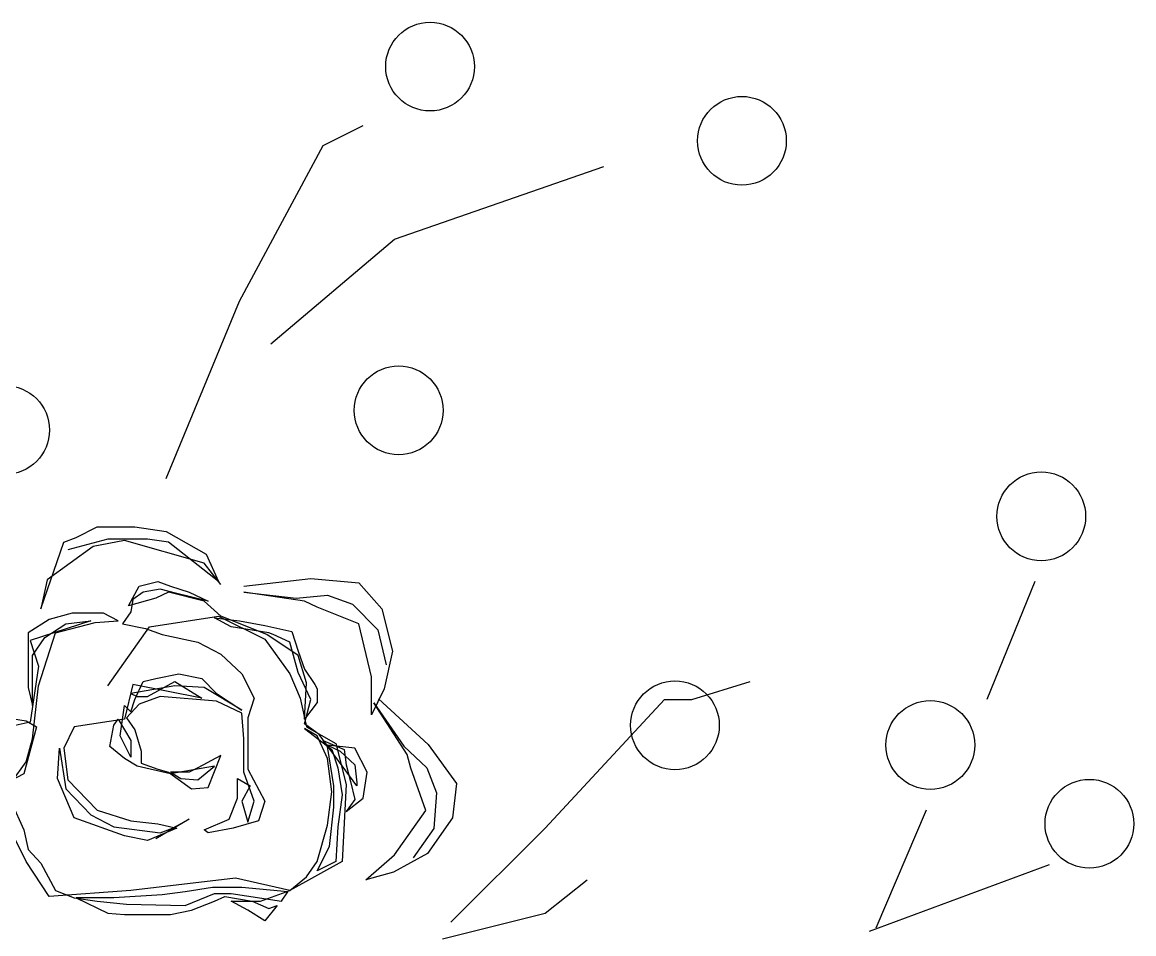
# Model space of a CAD drawing. Header units: inches. Extents: x 327481 to 195042051, y -335014 to 44773228.
# Drawn here: x 366556.966 to 366560.449, y -329093.896 to -329091.04 of the extents above; entities that cross this region are included whole.
import ezdxf

# ---------------------------------------------------------------- set-up
doc = ezdxf.new("R2010")
doc.units = ezdxf.units.IN
doc.header["$MEASUREMENT"] = 0
doc.layers.add('TREE', color=3, linetype='Continuous')

# ---------------------------------------------------------------- blocks, each defined once
blk = doc.blocks.new('06')
at = {"layer": 'TREE', "color": 97}
for p, q in [((399.63722, 40.83042), (399.65051, 40.83699)), ((399.60926, 40.77834), (399.63722, 40.83042)), ((399.66099, 40.79907), (399.7309, 40.82334)), ((399.61975, 40.76418), (399.66099, 40.79907)), ((399.58479, 40.71918), (399.60926, 40.77834)), ((399.87491, 40.68479), (399.85883, 40.64535)), ((399.76026, 40.64535), (399.77984, 40.65142)), ((399.71133, 40.60237), (399.75117, 40.64535)), ((399.75117, 40.64535), (399.76026, 40.64535)), ((399.83856, 40.60844), (399.82178, 40.569)), ((399.67987, 40.57102), (399.71133, 40.60237)), ((399.81968, 40.56799), (399.87981, 40.59024)), ((399.71133, 40.57406), (399.72531, 40.58518)), ((399.67707, 40.56546), (399.71133, 40.57406))]:
    blk.add_line(p, q, dxfattribs=at)
at = {"layer": 'TREE', "color": 30}
for p, q in [((399.55473, 40.69946), (399.56172, 40.703)), ((399.56172, 40.703), (399.57431, 40.703)), ((399.57431, 40.703), (399.58479, 40.70148)), ((399.55054, 40.69794), (399.55473, 40.69946)), ((399.58479, 40.70148), (399.59808, 40.69389)), ((399.54285, 40.67569), (399.55054, 40.69794)), ((399.56033, 40.69642), (399.54495, 40.6853)), ((399.56522, 40.69895), (399.55194, 40.69541)), ((399.57081, 40.69844), (399.56033, 40.69642)), ((399.5785, 40.69895), (399.56522, 40.69895)), ((399.59738, 40.69086), (399.57081, 40.69844)), ((399.58549, 40.69794), (399.5785, 40.69895)), ((399.60227, 40.68479), (399.58549, 40.69794)), ((399.59808, 40.69389), (399.60227, 40.68479)), ((399.60297, 40.68378), (399.59738, 40.69086)), ((399.54495, 40.6853), (399.54285, 40.67569)), ((399.57571, 40.68328), (399.582, 40.68479)), ((399.582, 40.68479), (399.58619, 40.68328)), ((399.61066, 40.68328), (399.63303, 40.6858)), ((399.63303, 40.6858), (399.64911, 40.68429)), ((399.64911, 40.68429), (399.6568, 40.67569)), ((399.57221, 40.6767), (399.57571, 40.68328)), ((399.5771, 40.68125), (399.57361, 40.67872)), ((399.5827, 40.68226), (399.5771, 40.68125)), ((399.58549, 40.68125), (399.5813, 40.67923)), ((399.58829, 40.68075), (399.5827, 40.68226)), ((399.59738, 40.67822), (399.58549, 40.68125)), ((399.58619, 40.68328), (399.59248, 40.68125)), ((399.59878, 40.67822), (399.58829, 40.68075)), ((399.59248, 40.68125), (399.59878, 40.67822)), ((399.61066, 40.68125), (399.62814, 40.67923)), ((399.63093, 40.67822), (399.61066, 40.68125)), ((399.5813, 40.67923), (399.57221, 40.6767)), ((399.57361, 40.67872), (399.57291, 40.67468)), ((399.60297, 40.67316), (399.59738, 40.67822)), ((399.62814, 40.67923), (399.63862, 40.68024)), ((399.63513, 40.6762), (399.63093, 40.67822)), ((399.63862, 40.68024), (399.64701, 40.67721)), ((399.64701, 40.67721), (399.6554, 40.66861)), ((399.55334, 40.67417), (399.54565, 40.67215)), ((399.56382, 40.67417), (399.55334, 40.67417)), ((399.56872, 40.67165), (399.56382, 40.67417)), ((399.57291, 40.67468), (399.57011, 40.67063)), ((399.5792, 40.66962), (399.60227, 40.67316)), ((399.60227, 40.67316), (399.61765, 40.66558)), ((399.61835, 40.6671), (399.60297, 40.67316)), ((399.64911, 40.67063), (399.63513, 40.6762)), ((399.6568, 40.67569), (399.66029, 40.66153)), ((399.54565, 40.67215), (399.53865, 40.6676)), ((399.55963, 40.67165), (399.53935, 40.66507)), ((399.54425, 40.66608), (399.55124, 40.67063)), ((399.54774, 40.6676), (399.55543, 40.66962)), ((399.55124, 40.67063), (399.55963, 40.67165)), ((399.55543, 40.66962), (399.56103, 40.67114)), ((399.56103, 40.67114), (399.56872, 40.67165)), ((399.56522, 40.6499), (399.5792, 40.66962)), ((399.57011, 40.67063), (399.5778, 40.66912)), ((399.60087, 40.67266), (399.60926, 40.67165)), ((399.60647, 40.66962), (399.60087, 40.67266)), ((399.61905, 40.6676), (399.60647, 40.66962)), ((399.60926, 40.67165), (399.61765, 40.67013)), ((399.61765, 40.67013), (399.62674, 40.66811)), ((399.6533, 40.65294), (399.64911, 40.67063)), ((399.53865, 40.6676), (399.53865, 40.66153)), ((399.54005, 40.66002), (399.54425, 40.66608)), ((399.54215, 40.6499), (399.54774, 40.6676)), ((399.5778, 40.66912), (399.5834, 40.6671)), ((399.5834, 40.6671), (399.59528, 40.66457)), ((399.62884, 40.66002), (399.61835, 40.6671)), ((399.62045, 40.6671), (399.61905, 40.6676)), ((399.62604, 40.66457), (399.62045, 40.6671)), ((399.62674, 40.66811), (399.62884, 40.66153)), ((399.6554, 40.66861), (399.6582, 40.65698)), ((399.53935, 40.66507), (399.54215, 40.65648)), ((399.59528, 40.66457), (399.60297, 40.66052)), ((399.61765, 40.66558), (399.62604, 40.65395)), ((399.62884, 40.65445), (399.62604, 40.66457)), ((399.53865, 40.66153), (399.53865, 40.6494)), ((399.54005, 40.64333), (399.54005, 40.66002)), ((399.60297, 40.66052), (399.60996, 40.65395)), ((399.62884, 40.66153), (399.63093, 40.65547)), ((399.63163, 40.65091), (399.62884, 40.66002)), ((399.66029, 40.66153), (399.6575, 40.64889)), ((399.54215, 40.65648), (399.53935, 40.63777)), ((399.63093, 40.65547), (399.63443, 40.65041)), ((399.57431, 40.64535), (399.5771, 40.65142)), ((399.5771, 40.65142), (399.5813, 40.65243)), ((399.5785, 40.64636), (399.58759, 40.65142)), ((399.5813, 40.65243), (399.58899, 40.65395)), ((399.58759, 40.65142), (399.59668, 40.64586)), ((399.58899, 40.65395), (399.59668, 40.65243)), ((399.59668, 40.65243), (399.60157, 40.64738)), ((399.60996, 40.65395), (399.61416, 40.64586)), ((399.62604, 40.65395), (399.62953, 40.64586)), ((399.63303, 40.64535), (399.62884, 40.65445)), ((399.63093, 40.63878), (399.63163, 40.65091)), ((399.6533, 40.6403), (399.6533, 40.65294)), ((399.53865, 40.6494), (399.54005, 40.64333)), ((399.54005, 40.63221), (399.54215, 40.6499)), ((399.57361, 40.65041), (399.57081, 40.63878)), ((399.58759, 40.6499), (399.57291, 40.64738)), ((399.57291, 40.64738), (399.57501, 40.64636)), ((399.59668, 40.64586), (399.57361, 40.65041)), ((399.59738, 40.6494), (399.58759, 40.6499)), ((399.60996, 40.64181), (399.59738, 40.6494)), ((399.60157, 40.64738), (399.60996, 40.64181)), ((399.63443, 40.65041), (399.63513, 40.64889)), ((399.63513, 40.64889), (399.63513, 40.64434)), ((399.6575, 40.64889), (399.6533, 40.6403)), ((399.57571, 40.64384), (399.57151, 40.63929)), ((399.57291, 40.64131), (399.57431, 40.64535)), ((399.57501, 40.64636), (399.5785, 40.64636)), ((399.5827, 40.64636), (399.57571, 40.64384)), ((399.60157, 40.64485), (399.5827, 40.64636)), ((399.60996, 40.6408), (399.60157, 40.64485)), ((399.61416, 40.64586), (399.61206, 40.63929)), ((399.62953, 40.64586), (399.63163, 40.63625)), ((399.63093, 40.63726), (399.63303, 40.64535)), ((399.63513, 40.64434), (399.63093, 40.63878)), ((399.65412, 40.64423), (399.66412, 40.62976)), ((399.66521, 40.62699), (399.65412, 40.64423)), ((399.65564, 40.64557), (399.67229, 40.63041)), ((399.56941, 40.63322), (399.57081, 40.64333)), ((399.57081, 40.64333), (399.57291, 40.64131)), ((399.61066, 40.63221), (399.60996, 40.6408)), ((399.53166, 40.63929), (399.53796, 40.63827)), ((399.53935, 40.63777), (399.53236, 40.63625)), ((399.54145, 40.63625), (399.53726, 40.62058)), ((399.53796, 40.63827), (399.54145, 40.63625)), ((399.55403, 40.63625), (399.55054, 40.62917)), ((399.57081, 40.63878), (399.55403, 40.63625)), ((399.56592, 40.62968), (399.56732, 40.63676)), ((399.56732, 40.63676), (399.56872, 40.63878)), ((399.56872, 40.63878), (399.57291, 40.6317)), ((399.57151, 40.63929), (399.57431, 40.63524)), ((399.61206, 40.63929), (399.61206, 40.62209)), ((399.63583, 40.63372), (399.63093, 40.63726)), ((399.63163, 40.63625), (399.64142, 40.63069)), ((399.57291, 40.62614), (399.56941, 40.63322)), ((399.57431, 40.63524), (399.5764, 40.62816)), ((399.63093, 40.63575), (399.64002, 40.62867)), ((399.63513, 40.63322), (399.63093, 40.63575)), ((399.63862, 40.62563), (399.63513, 40.63322)), ((399.64841, 40.61653), (399.63583, 40.63372)), ((399.53796, 40.62462), (399.54005, 40.63221)), ((399.54844, 40.61906), (399.54914, 40.62917)), ((399.54914, 40.62917), (399.55124, 40.61552)), ((399.55054, 40.62917), (399.55194, 40.61855)), ((399.57081, 40.62563), (399.56592, 40.62968)), ((399.57291, 40.6317), (399.57291, 40.62614)), ((399.61066, 40.62108), (399.61066, 40.63221)), ((399.63722, 40.6317), (399.64422, 40.62867)), ((399.63862, 40.62968), (399.63722, 40.6317)), ((399.63862, 40.63018), (399.64282, 40.62816)), ((399.64771, 40.62917), (399.63862, 40.63018)), ((399.64072, 40.61653), (399.63862, 40.62968)), ((399.64002, 40.62867), (399.64212, 40.6226)), ((399.64142, 40.63069), (399.64491, 40.61704)), ((399.64422, 40.62867), (399.64491, 40.62361)), ((399.65191, 40.62108), (399.64771, 40.62917)), ((399.66412, 40.62976), (399.6718, 40.62254)), ((399.67229, 40.63041), (399.68175, 40.61732)), ((399.57501, 40.6231), (399.57081, 40.62563)), ((399.5764, 40.62816), (399.5764, 40.62412)), ((399.60297, 40.62664), (399.59528, 40.6226)), ((399.59878, 40.61603), (399.60297, 40.62664)), ((399.64002, 40.61451), (399.63862, 40.62563)), ((399.64282, 40.62816), (399.64771, 40.62361)), ((399.66645, 40.6225), (399.66521, 40.62699)), ((399.52817, 40.61097), (399.53796, 40.62462)), ((399.58619, 40.62058), (399.57501, 40.6231)), ((399.5764, 40.62412), (399.582, 40.62209)), ((399.582, 40.62209), (399.58549, 40.62108)), ((399.58549, 40.62108), (399.59318, 40.61552)), ((399.60087, 40.6231), (399.58619, 40.62058)), ((399.58619, 40.62108), (399.58969, 40.61906)), ((399.59248, 40.62108), (399.58619, 40.62108)), ((399.59528, 40.6226), (399.59248, 40.62108)), ((399.59528, 40.61855), (399.60087, 40.6231)), ((399.61416, 40.61148), (399.61066, 40.62108)), ((399.61206, 40.62209), (399.61765, 40.61148)), ((399.64212, 40.6226), (399.64352, 40.6135)), ((399.64491, 40.62361), (399.64631, 40.61805)), ((399.64771, 40.62361), (399.64841, 40.61754)), ((399.65051, 40.61249), (399.65191, 40.62108)), ((399.67149, 40.60832), (399.66645, 40.6225)), ((399.6718, 40.62254), (399.67505, 40.61423)), ((399.53726, 40.62058), (399.53236, 40.61805)), ((399.55403, 40.60591), (399.54844, 40.61906)), ((399.55194, 40.61855), (399.56172, 40.60844)), ((399.58969, 40.61906), (399.59528, 40.61855)), ((399.60856, 40.61906), (399.61276, 40.61653)), ((399.60856, 40.61249), (399.60856, 40.61906)), ((399.64631, 40.61805), (399.64771, 40.61198)), ((399.64841, 40.61754), (399.64841, 40.61653)), ((399.55124, 40.61552), (399.55963, 40.60692)), ((399.59318, 40.61552), (399.59878, 40.61603)), ((399.61276, 40.61653), (399.60996, 40.61148)), ((399.63862, 40.60338), (399.64002, 40.61451)), ((399.64072, 40.60945), (399.64072, 40.61653)), ((399.64491, 40.61704), (399.64352, 40.59125)), ((399.67505, 40.61423), (399.67411, 40.60226)), ((399.68175, 40.61732), (399.68036, 40.60587)), ((399.53796, 40.59125), (399.52817, 40.61097)), ((399.53306, 40.61097), (399.53726, 40.60187)), ((399.60577, 40.60541), (399.60856, 40.61249)), ((399.60996, 40.61148), (399.61206, 40.6044)), ((399.61206, 40.6044), (399.61416, 40.61148)), ((399.61765, 40.61148), (399.61555, 40.6049)), ((399.64352, 40.6135), (399.64212, 40.60288)), ((399.64491, 40.60794), (399.65051, 40.61249)), ((399.64771, 40.61198), (399.64491, 40.60794)), ((399.55963, 40.60692), (399.56732, 40.60288)), ((399.56172, 40.60844), (399.57291, 40.6049)), ((399.63932, 40.59631), (399.64072, 40.60945)), ((399.66095, 40.5935), (399.67149, 40.60832)), ((399.57081, 40.59985), (399.55403, 40.60591)), ((399.56732, 40.60288), (399.5827, 40.60086)), ((399.57291, 40.6049), (399.582, 40.60389)), ((399.59248, 40.60541), (399.5813, 40.59883)), ((399.582, 40.60389), (399.58829, 40.60237)), ((399.58689, 40.60237), (399.59248, 40.60541)), ((399.59738, 40.60187), (399.60577, 40.60541)), ((399.61555, 40.6049), (399.60716, 40.60237)), ((399.63513, 40.59125), (399.63862, 40.60338)), ((399.64212, 40.60288), (399.64142, 40.59125)), ((399.68036, 40.60587), (399.67202, 40.59391)), ((399.53726, 40.60187), (399.53865, 40.59529)), ((399.5785, 40.59833), (399.57081, 40.59985)), ((399.58829, 40.60237), (399.5785, 40.59833)), ((399.5827, 40.60086), (399.58689, 40.60237)), ((399.59878, 40.60086), (399.59738, 40.60187)), ((399.60716, 40.60237), (399.59878, 40.60086)), ((399.67411, 40.60226), (399.66721, 40.59249)), ((399.53865, 40.59529), (399.54285, 40.59074)), ((399.63513, 40.58822), (399.63932, 40.59631)), ((399.65144, 40.58517), (399.66095, 40.5935)), ((399.67202, 40.59391), (399.66067, 40.58768)), ((399.54565, 40.57962), (399.53796, 40.59125)), ((399.54285, 40.59074), (399.54774, 40.58164)), ((399.64352, 40.59125), (399.62604, 40.58164)), ((399.63163, 40.58619), (399.63513, 40.59125)), ((399.64142, 40.59125), (399.63513, 40.58822)), ((399.66067, 40.58768), (399.65144, 40.58517)), ((399.60786, 40.58569), (399.57291, 40.58164)), ((399.62604, 40.58164), (399.60786, 40.58569)), ((399.62604, 40.58164), (399.63163, 40.58619)), ((399.57291, 40.58164), (399.54565, 40.57962)), ((399.54774, 40.58164), (399.55403, 40.57911)), ((399.59109, 40.58114), (399.5834, 40.58013)), ((399.60017, 40.58265), (399.59109, 40.58114)), ((399.59109, 40.57659), (399.60087, 40.58063)), ((399.60996, 40.58265), (399.60017, 40.58265)), ((399.60087, 40.58063), (399.60647, 40.58063)), ((399.60647, 40.58063), (399.62324, 40.5781)), ((399.62534, 40.58114), (399.60996, 40.58265)), ((399.61625, 40.5781), (399.62604, 40.58164)), ((399.62324, 40.5781), (399.62534, 40.58114)), ((399.55403, 40.57911), (399.56172, 40.5781)), ((399.55473, 40.57911), (399.56522, 40.57406)), ((399.56732, 40.57911), (399.55473, 40.57911)), ((399.56172, 40.5781), (399.57151, 40.57709)), ((399.5834, 40.58013), (399.56732, 40.57911)), ((399.57151, 40.57709), (399.59109, 40.57659)), ((399.59318, 40.57507), (399.60087, 40.5781)), ((399.60087, 40.5781), (399.60437, 40.57962)), ((399.60437, 40.57962), (399.61346, 40.5781)), ((399.60647, 40.5781), (399.61625, 40.5781)), ((399.61206, 40.57507), (399.60647, 40.5781)), ((399.61346, 40.5781), (399.61905, 40.57557)), ((399.62185, 40.57659), (399.61765, 40.57153)), ((399.61905, 40.57557), (399.62185, 40.57659)), ((399.56522, 40.57406), (399.57081, 40.57355)), ((399.57081, 40.57355), (399.5771, 40.57355)), ((399.5771, 40.57355), (399.58619, 40.57355)), ((399.58619, 40.57355), (399.59318, 40.57507)), ((399.61765, 40.57153), (399.61206, 40.57507))]:
    blk.add_line(p, q, dxfattribs=at)
at = {"layer": 'TREE', "color": 97}
for centre in [(399.67288, 40.85671), (399.77704, 40.83193), (399.66239, 40.74193), (399.53096, 40.73536), (399.87701, 40.70654), (399.75467, 40.63676), (399.83996, 40.63018), (399.89309, 40.60389)]:
    blk.add_circle(centre, 0.01482, dxfattribs=at)

msp = doc.modelspace()

# ---------------------------------------------------------------- block references
at = {"layer": 'TREE', "xscale": 9.382548350587188, "yscale": 9.382548350587188, "zscale": 9.382548350587188}
msp.add_blockref('06', (362808.2936, -329474.5193), dxfattribs=at)

doc.saveas('drawing.dxf')
